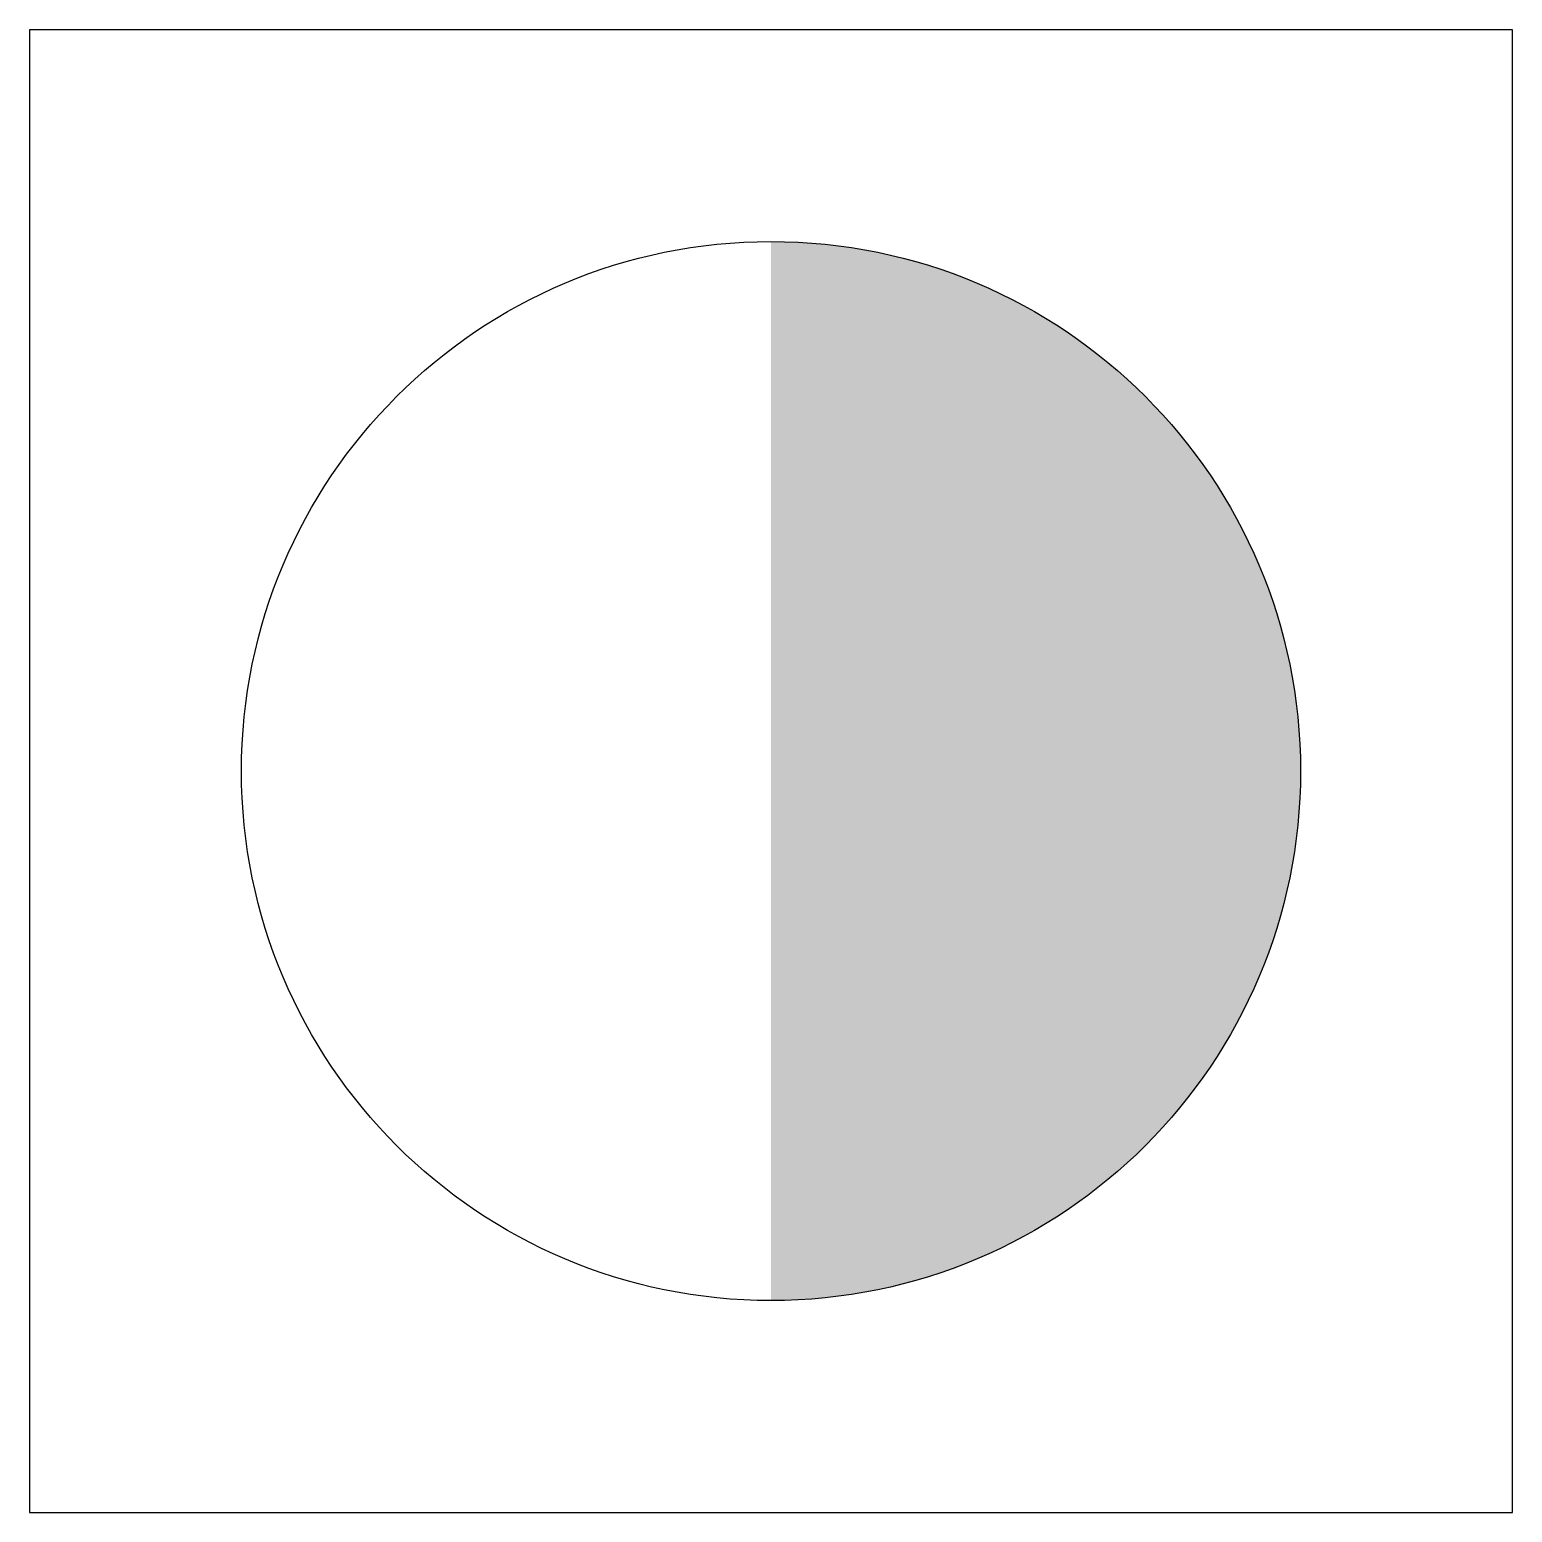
# Model space of a CAD drawing. Header units: millimetres. Extents: x -2966.904 to -2966.694, y 3745.218 to 3745.428.
import ezdxf

# ---------------------------------------------------------------- set-up
doc = ezdxf.new("R2010")
doc.units = ezdxf.units.MM
doc.header["$LTSCALE"] = 10
doc.layers.add('ELE_LUMINÁRIAS', color=4, linetype='Continuous')

msp = doc.modelspace()

# ---------------------------------------------------------------- hatches: boundary and pattern name
at = {"layer": 'ELE_LUMINÁRIAS'}
msp.add_hatch(color=1, dxfattribs=at).paths.add_polyline_path([(-2966.72419, 3745.3233, 0.414214), (-2966.79919, 3745.3983), (-2966.79919, 3745.2483, 0.414214)])

# ---------------------------------------------------------------- linework, layer by layer
at = {"layer": 'ELE_LUMINÁRIAS', "color": 2}
msp.add_lwpolyline([(-2966.90419, 3745.2183), (-2966.69419, 3745.2183), (-2966.69419, 3745.4283), (-2966.90419, 3745.4283)], close=True, dxfattribs=at)
at = {"layer": 'ELE_LUMINÁRIAS', "color": 4}
msp.add_circle((-2966.79919, 3745.3233), 0.075, dxfattribs=at)

doc.saveas('drawing.dxf')
